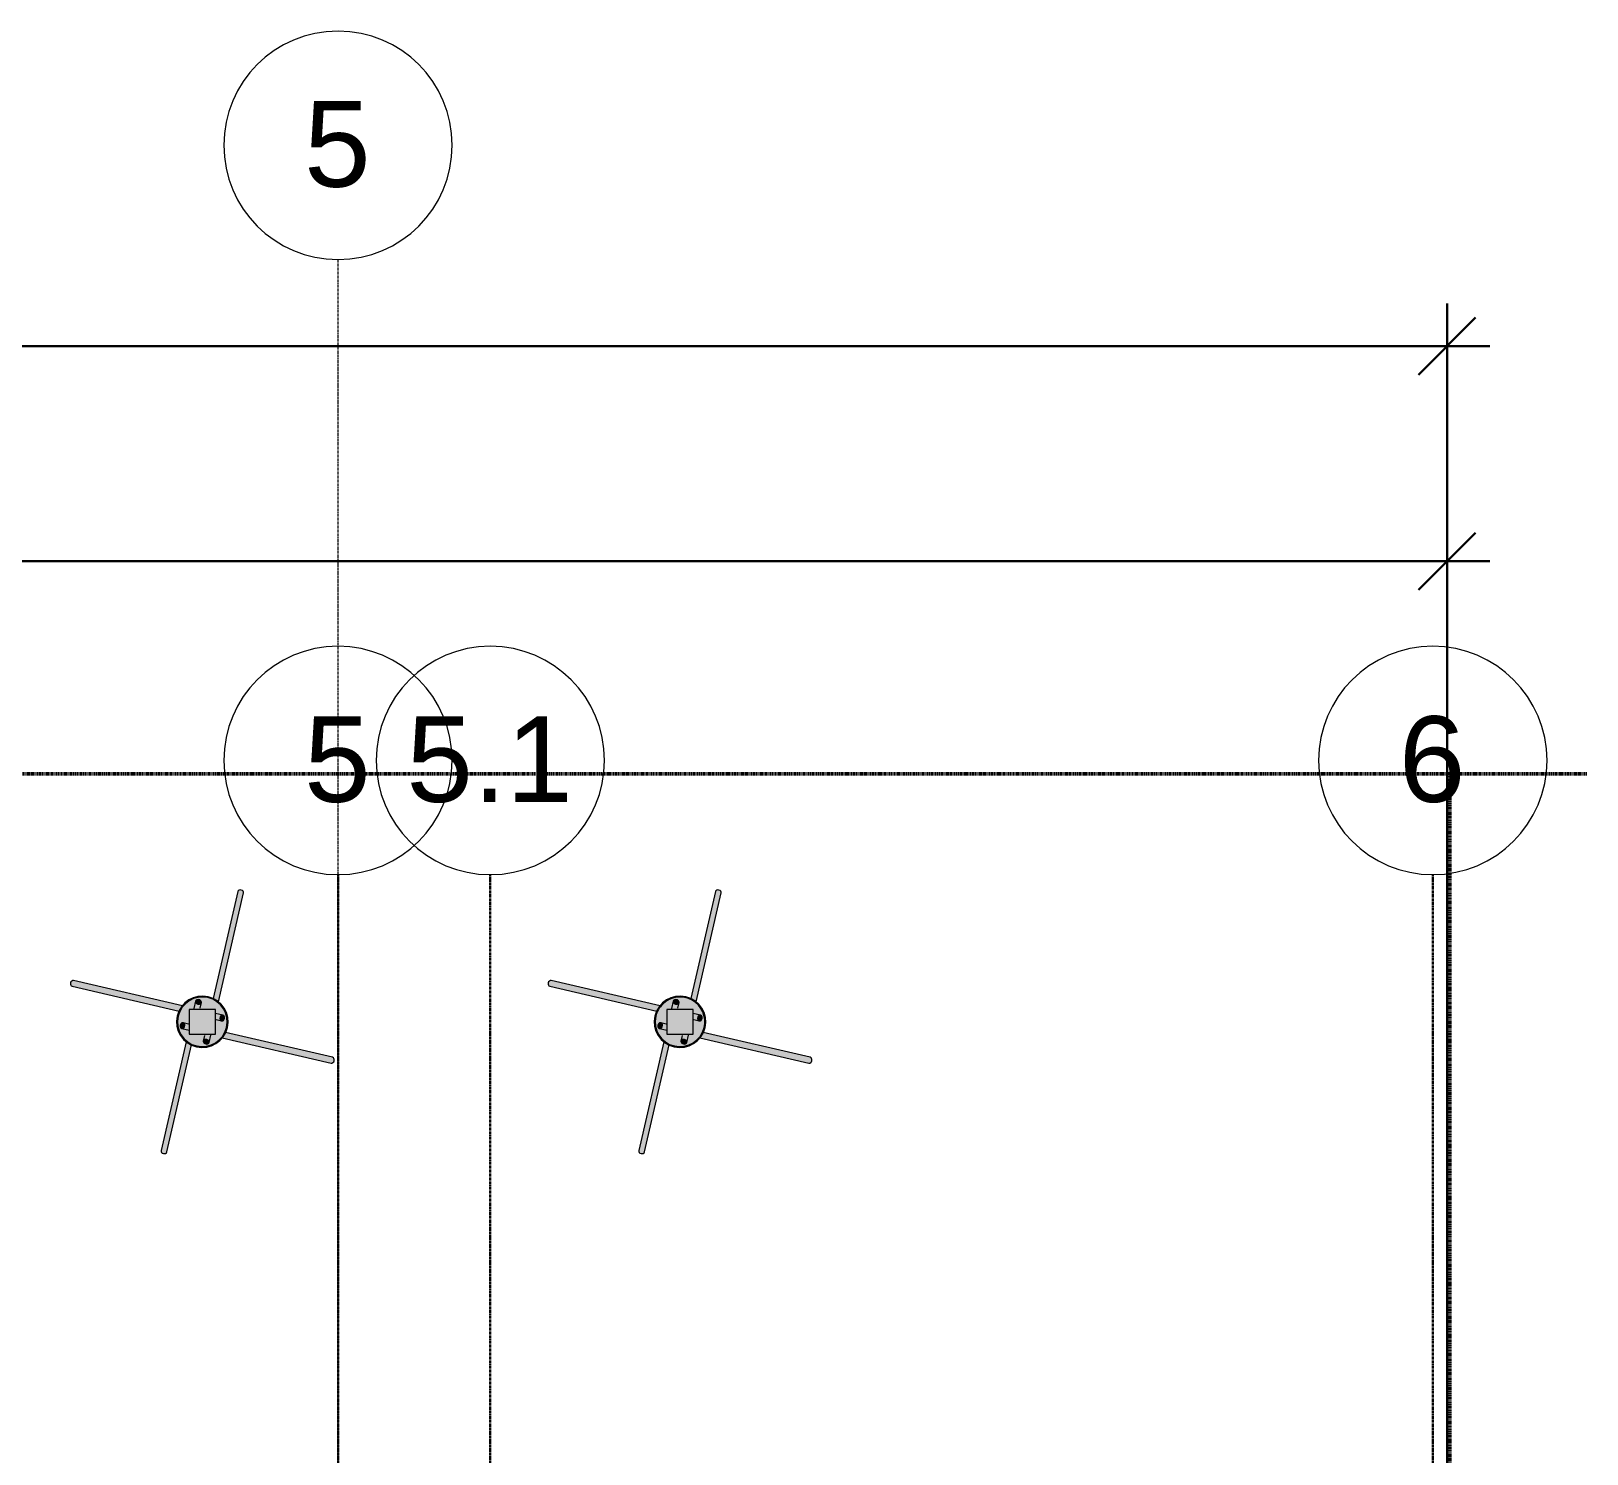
# Model space of a CAD drawing. Header units: inches. Extents: x -4218 to -1814, y 9767 to 12426.
# Drawn here: x -2237.8 to -1911, y 12125.8 to 12424.8 of the extents above; entities that cross this region are included whole.
import ezdxf

# ---------------------------------------------------------------- set-up
doc = ezdxf.new("R2010")
doc.units = ezdxf.units.IN
doc.header["$MEASUREMENT"] = 0
for name, pattern in [('Double Dash 3_8_', [1, 0.375, -0.125, 0.125, -0.125, 0.125, -0.125]), ('Grid Line 1_2_', [0.875, 0.5, -0.125, 0.125, -0.125]), ('Grid Line 1_2__2_', [0.875, 0.5, -0.125, 0.125, -0.125])]:
    doc.linetypes.add(name, pattern=pattern)
for name, color, linetype, lineweight in [('0-1', 7, 'Continuous', 5), ('0-3', 170, 'Double Dash 3_8_', 50), ('0-4', 165, 'Continuous', 5), ('0-5', 55, 'Continuous', 9), ('0-6', 155, 'Continuous', 5), ('A-ANNO-DIMS-1', 211, 'Continuous', 30), ('C-PROP-LINE-1', 170, 'Double Dash 3_8_', 50), ('S-FNDN-5', 7, 'Continuous', 9), ('S-FNDN-7', 31, 'Continuous', 9), ('S-GRID-1', 1, 'Grid Line 1_2_', 9), ('S-GRID-2', 1, 'Grid Line 1_2__2_', 30), ('S-GRID-IDEN', 1, 'Continuous', 9), ('S-GRID-IDEN-1', 147, 'Continuous', 9)]:
    doc.layers.add(name, color=color, linetype=linetype, lineweight=lineweight)
doc.styles.add('Arial', font='arial.ttf', dxfattribs={"height": 18})
doc.styles.add('Century Gothic_B', font='GOTHICB.TTF', dxfattribs={"height": 9})
doc.dimstyles.new('OD__1_16__Tol__', dxfattribs={"dimscale": 12, "dimtxt": 9.397514, "dimasz": 1, "dimexe": 0.75, "dimexo": 0.5, "dimgap": 0.125, "dimtad": 1, "dimdec": 4, "dimrnd": 0.0625, "dimzin": 3, "dimdsep": 46, "dimlunit": 4, "dimtxsty": 'Century Gothic_B', "dimblk1": 'OBLIQUE', "dimblk2": 'OBLIQUE', "dimsah": 1, "dimcen": 0.09, "dimdle": 0.75, "dimazin": 0, "dimtfac": 1, "dimtdec": 4, "dimtix": 1, "dimtmove": 0, "dimatfit": 3, "dimfxl": 1, "dimtvp": 1, "dimtfill": 1, "dimfrac": 2, "dimtolj": 1, "dimtzin": 0, "dimlwd": 30, "dimlwe": 30, "dimarcsym": 2})

# ---------------------------------------------------------------- blocks, each defined once
blk = doc.blocks.new('Family - ___-1878357-FLOOR PLAN - BASEMENT')
at = {"layer": 'C-PROP-LINE-1'}
blk.add_line((-3989.61, 12268.69), (-1910.95, 12268.69), dxfattribs=at)
blk = doc.blocks.new('Family - ___-2657144-FLOOR PLAN - BASEMENT')
at = {"layer": 'C-PROP-LINE-1'}
blk.add_line((-1939.77, 12268.69), (-1939.77, 9828.62), dxfattribs=at)
blk = doc.blocks.new('Grid - Grid Head - Circle-50561-FLOOR PLAN - BASEMENT')
at = {"layer": 'S-GRID-IDEN-1'}
for start, end in [(360, 180), (180, 360)]:
    blk.add_arc((0, 0), 0.25, start, end, dxfattribs=at)
blk = doc.blocks.new('CTR - 1st Phase - Shell_rvt-1-FLOOR PLAN - BASEMENT')
at = {"layer": 'S-GRID-1'}
blk.add_line((-2173.32, 9836.18), (-2173.32, 12376.79), dxfattribs=at)
at = {"layer": '0-3'}
for name in ['Family - ___-1878357-FLOOR PLAN - BASEMENT', 'Family - ___-2657144-FLOOR PLAN - BASEMENT']:
    blk.add_blockref(name, (0, 0), dxfattribs=at)
at = {"layer": '0-4', "xscale": 95.99999999999994, "yscale": 95.99999999999994, "zscale": 95.99999999999994}
blk.add_blockref('Grid - Grid Head - Circle-50561-FLOOR PLAN - BASEMENT', (-2173.32, 12400.79), dxfattribs=at)
at = {"layer": 'S-GRID-IDEN', "insert": (-2180.45, 12410.08), "char_height": 18, "width": 16.968, "attachment_point": 1, "style": 'Arial'}
blk.add_mtext('5', dxfattribs=at)
blk = doc.blocks.new('316600 - Special Foundations - Diamond Pier - Generic - 316600 - Special Foundations - Diamond Pier - Generic-V37-FLOOR PLAN - BASEMENT')
at = {"layer": 'S-FNDN-7'}
h = blk.add_hatch(color=256, dxfattribs=at)
h.paths.add_polyline_path([(0.2, -4.04), (0.34, -3.82), (0.6, -3.7), (0.92, -3.71), (1.09, -2.99), (0.75, -3.05), (0.48, -3.22), (0.34, -3.45), (0.23, -3.92)], flags=0)
h.paths.add_polyline_path([(2.83, 4.55), (8.18, 27.69), (7.84, 27.69), (7.6, 27.58), (7.46, 27.36), (2.28, 4.86), (2.72, 4.61)], flags=0)
h = blk.add_hatch(color=256, dxfattribs=at)
h.paths.add_polyline_path([(1.42, -4.32), (1.63, -3.32), (1.52, -3.12), (1.4, -3.04), (1.09, -2.99), (0.92, -3.71), (1.21, -3.84), (1.39, -4.07), (1.43, -4.19)], flags=0)
h.paths.add_polyline_path([(3.39, 4.19), (8.69, 27.21), (8.58, 27.45), (8.33, 27.64), (8.18, 27.69), (2.83, 4.55), (3.38, 4.2)], flags=0)
h = blk.add_hatch(color=256, dxfattribs=at)
h.paths.add_polyline_path([(3.71, 0.92), (3.84, 1.21), (4.07, 1.39), (4.32, 1.42), (3.3, 1.63), (3.18, 1.59), (3.04, 1.42), (2.99, 1.25), (3.01, 1.08), (3.69, 0.93)], flags=0)
h.paths.add_polyline_path([(-4.57, 2.84), (-4.15, 3.38), (-27.21, 8.69), (-27.45, 8.58), (-27.64, 8.33), (-27.69, 8.18), (-4.71, 2.87)], flags=0)
h = blk.add_hatch(color=256, dxfattribs=at)
h.paths.add_polyline_path([(4.04, 0.2), (3.82, 0.34), (3.7, 0.6), (3.71, 0.92), (2.99, 1.09), (3.06, 0.75), (3.22, 0.48), (3.45, 0.34), (3.95, 0.22)], flags=0)
h.paths.add_polyline_path([(-4.87, 2.26), (-4.65, 2.73), (-4.57, 2.84), (-27.69, 8.18), (-27.69, 7.84), (-27.58, 7.6), (-27.36, 7.46), (-5.08, 2.31)], flags=0)
h = blk.add_hatch(color=256, dxfattribs=at)
h.paths.add_polyline_path([(-8.18, -27.69), (-2.83, -4.55), (-3.39, -4.19), (-8.69, -27.21), (-8.58, -27.45), (-8.33, -27.64)], flags=0)
h.paths.add_polyline_path([(-1.09, 2.99), (-0.92, 3.71), (-1.21, 3.84), (-1.39, 4.07), (-1.42, 4.31), (-1.63, 3.32), (-1.52, 3.12), (-1.4, 3.04), (-1.18, 2.99)], flags=0)
h = blk.add_hatch(color=256, dxfattribs=at)
h.paths.add_polyline_path([(-8.02, -27.71), (-7.72, -27.65), (-7.51, -27.48), (-7.43, -27.21), (-2.28, -4.86), (-2.83, -4.55), (-8.18, -27.69)], flags=0)
h.paths.add_polyline_path([(-1.09, 2.99), (-0.75, 3.05), (-0.48, 3.22), (-0.34, 3.45), (-0.25, 3.92), (-0.46, 3.75), (-0.76, 3.69), (-0.92, 3.71), (-1.07, 3.05)], flags=0)
for points in [[(5.27, -1.22), (5.38, 0.43), (5.05, 1.91), (4.32, 3.24), (3.18, 4.36), (1.88, 5.06), (0.34, 5.38), (-1.18, 5.26), (-2.53, 4.78), (-3.77, 3.87), (-4.76, 2.52), (-5.23, 1.21), (-5.06, 1.21), (-4.47, 2.65), (-3.51, 3.82), (-2.44, 4.61), (-1.04, 5.11), (0.46, 5.19), (1.88, 4.86), (3.27, 4.04), (4.21, 3.07), (4.91, 1.76), (5.2, 0.3), (5.08, -1.17), (5.23, -1.21)], [(-0.76, 3.69), (-0.46, 3.75), (-0.25, 3.94), (-0.2, 4.04), (-0.25, 4.32), (-0.31, 4.41), (-0.62, 4.61), (-0.95, 4.65), (-1.18, 4.59), (-1.37, 4.43), (-1.42, 4.17), (-1.32, 3.95), (-0.96, 3.73), (-0.77, 3.69)], [(-0.46, -5.39), (1.21, -5.25), (2.53, -4.78), (3.86, -3.76), (4.76, -2.52), (5.23, -1.21), (5.06, -1.21), (4.47, -2.65), (3.51, -3.82), (2.44, -4.61), (0.92, -5.11), (-0.46, -5.19), (-1.88, -4.86), (-3.27, -4.04), (-4.21, -3.07), (-4.91, -1.76), (-5.2, -0.3), (-5.08, 1.17), (-5.27, 1.21), (-5.38, -0.43), (-5.09, -1.84), (-4.32, -3.24), (-3.18, -4.36), (-1.88, -5.06), (-0.46, -5.39)], [(-2.19, -2.62), (2.77, -2.59), (2.77, 2.62), (-2.77, 2.59), (-2.77, -2.62), (-2.22, -2.62)], [(4.16, 0.2), (4.41, 0.31), (4.51, 0.42), (4.66, 0.82), (4.64, 0.97), (4.61, 1.17), (4.43, 1.37), (4.32, 1.42), (4.02, 1.37), (3.92, 1.28), (3.75, 1.01), (3.7, 0.69), (3.81, 0.36), (3.88, 0.3), (4.1, 0.2)], [(-4.19, -1.43), (-3.95, -1.32), (-3.75, -1.03), (-3.69, -0.76), (-3.76, -0.44), (-3.97, -0.23), (-4.07, -0.21), (-4.32, -0.25), (-4.43, -0.33), (-4.61, -0.62), (-4.66, -0.87), (-4.61, -1.17), (-4.38, -1.39), (-4.21, -1.43)], [(0.87, -4.66), (1.21, -4.57), (1.39, -4.38), (1.42, -4.32), (1.38, -4.04), (1.28, -3.92), (0.96, -3.73), (0.76, -3.69), (0.46, -3.75), (0.25, -3.94), (0.2, -4.04), (0.25, -4.32), (0.42, -4.51), (0.84, -4.66)]]:
    blk.add_hatch(color=256, dxfattribs=at).paths.add_polyline_path(points, flags=0)
h = blk.add_hatch(color=256, dxfattribs=at)
h.paths.add_polyline_path([(5.08, -1.17), (5.2, 0.3), (4.91, 1.76), (4.19, 3.09), (3.07, 4.19), (1.88, 4.86), (0.34, 5.19), (-1.18, 5.06), (-2.44, 4.61), (-3.71, 3.63), (-4.57, 2.48), (-5.08, 1.17), (-2.77, 0.64), (-2.77, 2.62), (2.77, 2.62), (2.77, -0.64), (4.81, -1.11)], flags=0)
h.paths.add_polyline_path([(4.16, 0.2), (3.82, 0.25), (3.32, 0.39), (3.12, 0.6), (3.02, 0.92), (2.99, 1.25), (3.09, 1.52), (3.22, 1.61), (3.3, 1.63), (3.63, 1.58), (4.43, 1.37), (4.61, 1.17), (4.66, 0.82), (4.64, 0.71), (4.43, 0.33), (4.29, 0.23), (4.19, 0.21)], flags=0)
h.paths.add_polyline_path([(-1.09, 2.99), (-1.4, 3.04), (-1.59, 3.21), (-1.62, 3.44), (-1.58, 3.63), (-1.37, 4.43), (-1.17, 4.61), (-0.84, 4.66), (-0.55, 4.59), (-0.25, 4.31), (-0.23, 4.29), (-0.23, 3.92), (-0.39, 3.32), (-0.6, 3.12), (-0.92, 3.01), (-1.08, 2.99)], flags=0)
h = blk.add_hatch(color=256, dxfattribs=at)
h.paths.add_polyline_path([(-0.44, -5.19), (1.07, -5.09), (2.44, -4.61), (3.67, -3.69), (4.58, -2.46), (5.08, -1.17), (2.77, -0.64), (2.77, -2.62), (-2.77, -2.62), (-2.77, 0.64), (-5.08, 1.17), (-5.2, -0.3), (-4.91, -1.76), (-4.19, -3.09), (-3.07, -4.19), (-1.88, -4.86), (-0.46, -5.19)], flags=0)
h.paths.add_polyline_path([(0.87, -4.66), (0.6, -4.6), (0.34, -4.44), (0.23, -4.29), (0.23, -3.92), (0.39, -3.32), (0.6, -3.12), (0.92, -3.01), (1.25, -3), (1.52, -3.12), (1.63, -3.32), (1.58, -3.63), (1.37, -4.43), (1.17, -4.61), (0.89, -4.66)], flags=0)
h.paths.add_polyline_path([(-3.3, -1.63), (-3.63, -1.58), (-4.43, -1.37), (-4.61, -1.17), (-4.65, -0.82), (-4.59, -0.55), (-4.32, -0.25), (-4.19, -0.22), (-3.92, -0.23), (-3.32, -0.39), (-3.12, -0.6), (-3.02, -0.92), (-2.99, -1.25), (-3.09, -1.52), (-3.22, -1.61), (-3.3, -1.63)], flags=0)
h = blk.add_hatch(color=256, dxfattribs=at)
h.paths.add_polyline_path([(27.21, -8.69), (27.45, -8.58), (27.64, -8.33), (27.69, -8.18), (4.57, -2.84), (4.15, -3.38), (27.08, -8.68)], flags=0)
h.paths.add_polyline_path([(-3.3, -1.63), (-3.18, -1.59), (-3.04, -1.42), (-2.99, -1.25), (-3.01, -1.08), (-3.71, -0.92), (-3.84, -1.21), (-4.07, -1.39), (-4.32, -1.42), (-3.43, -1.63)], flags=0)
h = blk.add_hatch(color=256, dxfattribs=at)
h.paths.add_polyline_path([(27.69, -8.18), (27.69, -7.84), (27.58, -7.6), (27.36, -7.46), (4.86, -2.28), (4.65, -2.73), (4.57, -2.84), (21.69, -6.79)], flags=0)
h.paths.add_polyline_path([(-2.99, -1.09), (-3.06, -0.75), (-3.22, -0.48), (-3.45, -0.34), (-3.92, -0.25), (-3.75, -0.46), (-3.69, -0.76), (-3.71, -0.92), (-2.99, -1.09)], flags=0)
at = {"layer": 'S-FNDN-5'}
for p, q in [((7.46, 27.36), (2.26, 4.87)), ((3.39, 4.19), (8.68, 27.08)), ((-27.36, 7.46), (-4.87, 2.26)), ((-4.15, 3.38), (-27.08, 8.68)), ((-1.42, 4.32), (-1.77, 2.8)), ((-0.47, 2.87), (-0.2, 4.04)), ((2.77, 2.62), (-2.77, 2.62)), ((-2.77, 2.62), (-2.77, -2.62)), ((2.77, -2.62), (2.77, 2.62)), ((4.32, 1.42), (2.77, 1.78)), ((2.88, 0.47), (4.04, 0.2)), ((-4.32, -1.42), (-2.77, -1.78)), ((-2.88, -0.47), (-4.04, -0.2)), ((-2.77, -2.62), (2.77, -2.62)), ((0.47, -2.87), (0.2, -4.04)), ((1.42, -4.32), (1.77, -2.8)), ((27.36, -7.46), (4.87, -2.26)), ((-3.39, -4.19), (-8.68, -27.08)), ((-7.46, -27.36), (-2.26, -4.87)), ((4.15, -3.38), (27.08, -8.68))]:
    blk.add_line(p, q, dxfattribs=at)
for radius, start, end in [(5.41, 346.9807, 166.9807), (5.21, 134.2534, 166.9807), (5.21, 346.9807, 134.2267), (5.41, 166.9807, 346.9807), (5.21, 166.9807, 346.9807)]:
    blk.add_arc((0, 0), radius, start, end, dxfattribs=at)
for centre, major_axis, start_param, end_param in [((8.07, 27.22), (-0.609, 0.141), 4.712389, 6.283185), ((8.07, 27.22), (-0.609, 0.141), 3.141593, 4.712389), ((-27.22, 8.07), (0.141, 0.609), 1.570796, 3.141593), ((-27.22, 8.07), (0.141, 0.609), 0, 1.570796), ((-0.81, 4.18), (-0.609, 0.141), 4.712389, 7.853982), ((-0.81, 4.18), (-0.609, 0.141), 1.570796, 4.712389), ((4.18, 0.81), (0.141, 0.609), 1.570796, 4.712389), ((4.18, 0.81), (0.141, 0.609), 4.712389, 7.853982), ((-4.18, -0.81), (0.141, 0.609), 1.570796, 4.712389), ((-4.18, -0.81), (0.141, 0.609), 4.712389, 7.853982), ((0.81, -4.18), (-0.609, 0.141), 4.712389, 7.853982), ((0.81, -4.18), (-0.609, 0.141), 1.570796, 4.712389), ((27.22, -8.07), (0.141, 0.609), 3.141593, 4.712389), ((27.22, -8.07), (0.141, 0.609), 4.712389, 6.283185), ((-8.07, -27.22), (-0.609, 0.141), 0, 1.570796), ((-8.07, -27.22), (-0.609, 0.141), 1.570796, 3.141593)]:
    blk.add_ellipse(centre, major_axis=major_axis, ratio=0.764544, start_param=start_param, end_param=end_param, dxfattribs=at)
blk = doc.blocks.new('316600 - Special Foundations - Diamond Pier - Generic - 316600 - Special Foundations - Diamond Pier - Generic-V34-FLOOR PLAN - BASEMENT')
at = {"layer": 'S-FNDN-7'}
h = blk.add_hatch(color=256, dxfattribs=at)
h.paths.add_polyline_path([(0.2, -4.04), (0.34, -3.82), (0.6, -3.7), (0.92, -3.71), (1.09, -2.99), (0.75, -3.05), (0.48, -3.22), (0.34, -3.45), (0.23, -3.92)], flags=0)
h.paths.add_polyline_path([(2.83, 4.55), (8.18, 27.69), (7.84, 27.69), (7.6, 27.58), (7.46, 27.36), (2.28, 4.86), (2.72, 4.61)], flags=0)
h = blk.add_hatch(color=256, dxfattribs=at)
h.paths.add_polyline_path([(1.42, -4.32), (1.63, -3.32), (1.52, -3.12), (1.4, -3.04), (1.09, -2.99), (0.92, -3.71), (1.21, -3.84), (1.39, -4.07), (1.43, -4.19)], flags=0)
h.paths.add_polyline_path([(3.39, 4.19), (8.69, 27.21), (8.58, 27.45), (8.33, 27.64), (8.18, 27.69), (2.83, 4.55), (3.38, 4.2)], flags=0)
h = blk.add_hatch(color=256, dxfattribs=at)
h.paths.add_polyline_path([(3.71, 0.92), (3.84, 1.21), (4.07, 1.39), (4.32, 1.42), (3.3, 1.63), (3.18, 1.59), (3.04, 1.42), (2.99, 1.25), (3.01, 1.08), (3.69, 0.93)], flags=0)
h.paths.add_polyline_path([(-4.57, 2.84), (-4.15, 3.38), (-27.21, 8.69), (-27.45, 8.58), (-27.64, 8.33), (-27.69, 8.18), (-4.71, 2.87)], flags=0)
h = blk.add_hatch(color=256, dxfattribs=at)
h.paths.add_polyline_path([(4.04, 0.2), (3.82, 0.34), (3.7, 0.6), (3.71, 0.92), (2.99, 1.09), (3.06, 0.75), (3.22, 0.48), (3.45, 0.34), (3.95, 0.22)], flags=0)
h.paths.add_polyline_path([(-4.87, 2.26), (-4.65, 2.73), (-4.57, 2.84), (-27.69, 8.18), (-27.69, 7.84), (-27.58, 7.6), (-27.36, 7.46), (-5.06, 2.31)], flags=0)
h = blk.add_hatch(color=256, dxfattribs=at)
h.paths.add_polyline_path([(-8.18, -27.69), (-2.83, -4.55), (-3.39, -4.19), (-8.69, -27.21), (-8.58, -27.45), (-8.33, -27.64)], flags=0)
h.paths.add_polyline_path([(-1.09, 2.99), (-0.92, 3.71), (-1.21, 3.84), (-1.39, 4.07), (-1.42, 4.31), (-1.63, 3.32), (-1.52, 3.12), (-1.4, 3.04), (-1.18, 2.99)], flags=0)
h = blk.add_hatch(color=256, dxfattribs=at)
h.paths.add_polyline_path([(-8.02, -27.71), (-7.72, -27.65), (-7.51, -27.48), (-7.43, -27.21), (-2.28, -4.86), (-2.83, -4.55), (-8.18, -27.69)], flags=0)
h.paths.add_polyline_path([(-1.09, 2.99), (-0.75, 3.05), (-0.48, 3.22), (-0.34, 3.45), (-0.25, 3.92), (-0.46, 3.75), (-0.76, 3.69), (-0.92, 3.71), (-1.07, 3.05)], flags=0)
for points in [[(5.27, -1.22), (5.38, 0.43), (5.09, 1.84), (4.32, 3.24), (3.18, 4.36), (1.88, 5.06), (0.34, 5.38), (-1.1, 5.29), (-2.53, 4.78), (-3.86, 3.76), (-4.76, 2.52), (-5.23, 1.21), (-5.06, 1.21), (-4.47, 2.65), (-3.51, 3.82), (-2.44, 4.61), (-1.04, 5.11), (0.46, 5.19), (1.88, 4.86), (3.27, 4.04), (4.21, 3.07), (4.91, 1.76), (5.2, 0.3), (5.08, -1.17), (5.23, -1.21)], [(-0.76, 3.69), (-0.46, 3.75), (-0.25, 3.94), (-0.2, 4.04), (-0.25, 4.31), (-0.31, 4.41), (-0.62, 4.61), (-0.95, 4.65), (-1.17, 4.61), (-1.37, 4.43), (-1.42, 4.17), (-1.32, 3.95), (-0.96, 3.73), (-0.77, 3.69)], [(-0.46, -5.39), (1.21, -5.25), (2.53, -4.78), (3.86, -3.76), (4.76, -2.52), (5.23, -1.21), (5.06, -1.21), (4.47, -2.65), (3.51, -3.82), (2.44, -4.61), (0.92, -5.11), (-0.44, -5.19), (-1.88, -4.86), (-3.27, -4.04), (-4.21, -3.07), (-4.91, -1.76), (-5.2, -0.3), (-5.08, 1.17), (-5.27, 1.21), (-5.38, -0.43), (-5.09, -1.84), (-4.32, -3.24), (-3.18, -4.36), (-1.88, -5.06), (-0.47, -5.39)], [(1.67, -2.62), (2.77, -2.59), (2.77, 2.62), (-2.77, 2.59), (-2.77, -2.62), (1.63, -2.62)], [(4.16, 0.2), (4.41, 0.31), (4.51, 0.42), (4.66, 0.82), (4.64, 0.97), (4.61, 1.17), (4.43, 1.37), (4.32, 1.42), (4.02, 1.37), (3.92, 1.28), (3.75, 1.01), (3.7, 0.69), (3.81, 0.36), (3.88, 0.3), (4.1, 0.2)], [(-4.19, -1.43), (-3.95, -1.32), (-3.75, -1.03), (-3.69, -0.76), (-3.76, -0.44), (-3.97, -0.23), (-4.07, -0.21), (-4.32, -0.25), (-4.43, -0.33), (-4.61, -0.62), (-4.65, -0.92), (-4.61, -1.17), (-4.38, -1.39), (-4.21, -1.43)], [(0.87, -4.66), (1.21, -4.57), (1.39, -4.38), (1.42, -4.32), (1.38, -4.04), (1.28, -3.92), (0.96, -3.73), (0.76, -3.69), (0.46, -3.75), (0.25, -3.94), (0.2, -4.04), (0.25, -4.32), (0.42, -4.51), (0.84, -4.66)]]:
    blk.add_hatch(color=256, dxfattribs=at).paths.add_polyline_path(points, flags=0)
h = blk.add_hatch(color=256, dxfattribs=at)
h.paths.add_polyline_path([(5.08, -1.17), (5.2, 0.3), (4.91, 1.76), (4.19, 3.09), (3.07, 4.19), (1.88, 4.86), (0.34, 5.19), (-1.17, 5.06), (-2.44, 4.61), (-3.71, 3.63), (-4.58, 2.46), (-5.08, 1.17), (-2.77, 0.64), (-2.77, 2.62), (2.77, 2.62), (2.77, -0.64), (4.73, -1.09)], flags=0)
h.paths.add_polyline_path([(4.16, 0.2), (3.82, 0.25), (3.32, 0.39), (3.12, 0.6), (3.02, 0.92), (2.99, 1.25), (3.09, 1.52), (3.22, 1.61), (3.3, 1.63), (3.63, 1.58), (4.43, 1.37), (4.61, 1.17), (4.66, 0.82), (4.64, 0.71), (4.43, 0.33), (4.29, 0.23), (4.19, 0.21)], flags=0)
h.paths.add_polyline_path([(-1.09, 2.99), (-1.4, 3.04), (-1.59, 3.21), (-1.62, 3.44), (-1.58, 3.63), (-1.37, 4.43), (-1.17, 4.61), (-0.84, 4.66), (-0.55, 4.59), (-0.25, 4.31), (-0.23, 4.29), (-0.23, 3.92), (-0.39, 3.32), (-0.6, 3.12), (-0.92, 3.01), (-1.08, 2.99)], flags=0)
h = blk.add_hatch(color=256, dxfattribs=at)
h.paths.add_polyline_path([(-0.44, -5.19), (1.07, -5.09), (2.44, -4.61), (3.67, -3.69), (4.58, -2.46), (5.08, -1.17), (2.77, -0.64), (2.77, -2.62), (-2.77, -2.62), (-2.77, 0.64), (-5.08, 1.17), (-5.2, -0.3), (-4.91, -1.76), (-4.19, -3.09), (-3.07, -4.19), (-1.88, -4.86), (-0.85, -5.1)], flags=0)
h.paths.add_polyline_path([(0.87, -4.66), (0.6, -4.6), (0.34, -4.44), (0.23, -4.29), (0.23, -3.92), (0.39, -3.32), (0.6, -3.12), (0.92, -3.01), (1.25, -3), (1.52, -3.12), (1.63, -3.32), (1.58, -3.63), (1.37, -4.43), (1.17, -4.61), (0.89, -4.66)], flags=0)
h.paths.add_polyline_path([(-3.3, -1.63), (-3.63, -1.58), (-4.43, -1.37), (-4.61, -1.17), (-4.65, -0.82), (-4.59, -0.55), (-4.32, -0.25), (-4.19, -0.22), (-3.92, -0.23), (-3.32, -0.39), (-3.12, -0.6), (-3.02, -0.92), (-2.99, -1.25), (-3.09, -1.52), (-3.22, -1.61), (-3.3, -1.63)], flags=0)
h = blk.add_hatch(color=256, dxfattribs=at)
h.paths.add_polyline_path([(27.21, -8.69), (27.45, -8.58), (27.64, -8.33), (27.69, -8.18), (4.57, -2.84), (4.15, -3.38), (27.08, -8.68)], flags=0)
h.paths.add_polyline_path([(-3.3, -1.63), (-3.18, -1.59), (-3.04, -1.42), (-2.99, -1.25), (-3.01, -1.08), (-3.71, -0.92), (-3.84, -1.21), (-4.07, -1.39), (-4.32, -1.42), (-3.43, -1.63)], flags=0)
h = blk.add_hatch(color=256, dxfattribs=at)
h.paths.add_polyline_path([(27.69, -8.18), (27.69, -7.84), (27.58, -7.6), (27.36, -7.46), (4.86, -2.28), (4.65, -2.73), (4.57, -2.84), (8.58, -3.76)], flags=0)
h.paths.add_polyline_path([(-2.99, -1.09), (-3.06, -0.75), (-3.22, -0.48), (-3.45, -0.34), (-3.92, -0.25), (-3.75, -0.46), (-3.69, -0.76), (-3.71, -0.92), (-2.99, -1.09)], flags=0)
at = {"layer": 'S-FNDN-5'}
for p, q in [((7.46, 27.36), (2.26, 4.87)), ((3.39, 4.19), (8.68, 27.08)), ((-27.36, 7.46), (-4.87, 2.26)), ((-4.15, 3.38), (-27.08, 8.68)), ((-1.42, 4.32), (-1.77, 2.8)), ((-0.47, 2.87), (-0.2, 4.04)), ((2.77, 2.62), (-2.77, 2.62)), ((-2.77, 2.62), (-2.77, -2.62)), ((2.77, -2.62), (2.77, 2.62)), ((4.32, 1.42), (2.77, 1.78)), ((2.88, 0.47), (4.04, 0.2)), ((-4.32, -1.42), (-2.77, -1.78)), ((-2.88, -0.47), (-4.04, -0.2)), ((-2.77, -2.62), (2.77, -2.62)), ((0.47, -2.87), (0.2, -4.04)), ((1.42, -4.32), (1.77, -2.8)), ((27.36, -7.46), (4.87, -2.26)), ((-3.39, -4.19), (-8.68, -27.08)), ((-7.46, -27.36), (-2.26, -4.87)), ((4.15, -3.38), (27.08, -8.68))]:
    blk.add_line(p, q, dxfattribs=at)
for radius, start, end in [(5.41, 346.9807, 166.9807), (5.21, 346.9807, 166.9807), (5.41, 166.9807, 346.9807), (5.21, 166.9807, 346.9807)]:
    blk.add_arc((0, 0), radius, start, end, dxfattribs=at)
for centre, major_axis, start_param, end_param in [((8.07, 27.22), (-0.609, 0.141), 4.712389, 6.283185), ((8.07, 27.22), (-0.609, 0.141), 3.141593, 4.712389), ((-27.22, 8.07), (0.141, 0.609), 1.570796, 3.141593), ((-27.22, 8.07), (0.141, 0.609), 0, 1.570796), ((-0.81, 4.18), (-0.609, 0.141), 4.712389, 7.853982), ((-0.81, 4.18), (-0.609, 0.141), 1.570796, 4.712389), ((4.18, 0.81), (0.141, 0.609), 1.570796, 4.712389), ((4.18, 0.81), (0.141, 0.609), 4.712389, 7.853982), ((-4.18, -0.81), (0.141, 0.609), 1.570796, 4.712389), ((-4.18, -0.81), (0.141, 0.609), 4.712389, 7.853982), ((0.81, -4.18), (-0.609, 0.141), 4.712389, 7.853982), ((0.81, -4.18), (-0.609, 0.141), 1.570796, 4.712389), ((27.22, -8.07), (0.141, 0.609), 3.141593, 4.712389), ((27.22, -8.07), (0.141, 0.609), 4.712389, 6.283185), ((-8.07, -27.22), (-0.609, 0.141), 0, 1.570796), ((-8.07, -27.22), (-0.609, 0.141), 1.570796, 3.141593)]:
    blk.add_ellipse(centre, major_axis=major_axis, ratio=0.764544, start_param=start_param, end_param=end_param, dxfattribs=at)
blk = doc.blocks.new('Grid - Grid Head - Circle-1738874-FLOOR PLAN - BASEMENT')
at = {"layer": 'S-GRID-IDEN-1'}
for start, end in [(360, 180), (180, 360)]:
    blk.add_arc((0, 0), 0.25, start, end, dxfattribs=at)
blk = doc.blocks.new('CTR - 1st Phase - Structure_rvt-1-FLOOR PLAN - BASEMENT')
at = {"layer": 'S-GRID-2'}
for p, q in [((-2173.32, 9772.61), (-2173.32, 12247.5)), ((-2141.32, 9772.61), (-2141.32, 12247.5)), ((-1943.32, 9772.61), (-1943.32, 12247.5))]:
    blk.add_line(p, q, dxfattribs=at)
at = {"layer": '0-5'}
for name, p in [('316600 - Special Foundations - Diamond Pier - Generic - 316600 - Special Foundations - Diamond Pier - Generic-V34-FLOOR PLAN - BASEMENT', (-2201.82, 12216.57)), ('316600 - Special Foundations - Diamond Pier - Generic - 316600 - Special Foundations - Diamond Pier - Generic-V37-FLOOR PLAN - BASEMENT', (-2101.47, 12216.57))]:
    blk.add_blockref(name, p, dxfattribs=at)
at = {"layer": '0-6', "xscale": 95.99999999999994, "yscale": 95.99999999999994, "zscale": 95.99999999999994}
for p in [(-2173.32, 12271.5), (-2141.32, 12271.5), (-1943.32, 12271.5)]:
    blk.add_blockref('Grid - Grid Head - Circle-1738874-FLOOR PLAN - BASEMENT', p, dxfattribs=at)
at = {"layer": 'S-GRID-IDEN', "char_height": 18, "attachment_point": 1, "style": 'Arial'}
for s, insert, width in [('5', (-2180.45, 12280.79), 16.968), ('5.1', (-2158.96, 12280.79), 42.42), ('6', (-1950.45, 12280.79), 16.968)]:
    blk.add_mtext(s, dxfattribs=dict(at, insert=insert, width=width))
blk = doc.blocks.new('_Oblique')
at = {"color": 0, "linetype": 'ByBlock', "lineweight": -2}
blk.add_line((-0.5, -0.5), (0.5, 0.5), dxfattribs=at)
blk = doc.blocks.new('DIMBLOCK38-FLOOR PLAN - BASEMENT')
at = {"layer": 'A-ANNO-DIMS-1', "color": 0, "lineweight": 30, "transparency": 16777216}
for p, q in [((-2635.3, 12083.19), (-2635.3, 12367.57)), ((-1940.32, 12094.69), (-1940.32, 12367.57)), ((-2644.3, 12358.57), (-1931.32, 12358.57))]:
    blk.add_line(p, q, dxfattribs=at)
at = {"layer": 'Defpoints', "color": 0, "transparency": 16777216}
for p in [(-1940.32, 12358.57), (-1940.32, 12088.69), (-2635.3, 12077.19)]:
    blk.add_point(p, dxfattribs=at)
at = {"layer": 'A-ANNO-DIMS-1', "color": 0, "lineweight": 30, "transparency": 16777216, "xscale": 12, "yscale": 12, "zscale": 12, "rotation": 180}
blk.add_blockref('_Oblique', (-2635.3, 12358.57), dxfattribs=at)
at = {"layer": 'A-ANNO-DIMS-1', "color": 0, "lineweight": 30, "transparency": 16777216, "xscale": 12, "yscale": 12, "zscale": 12}
blk.add_blockref('_Oblique', (-1940.32, 12358.57), dxfattribs=at)
at = {"layer": 'A-ANNO-DIMS-1', "color": 0, "transparency": 16777216, "insert": (-2287.81, 12364.69), "char_height": 9, "attachment_point": 5, "style": 'Century Gothic_B', "bg_fill": 3, "box_fill_scale": 1.25, "bg_fill_color": 256, "bg_fill_true_color": 13158600, "bg_fill_transparency": 0}
blk.add_mtext('\\A1;57\'-11"', dxfattribs=at)
at = {"layer": 'A-ANNO-DIMS-1', "color": 0, "transparency": 16777216, "insert": (-2287.81, 12351.24), "char_height": 9, "attachment_point": 5, "style": 'Century Gothic_B', "bg_fill": 3, "box_fill_scale": 1.25, "bg_fill_color": 256, "bg_fill_true_color": 13158600, "bg_fill_transparency": 0}
blk.add_mtext('\\A1;[695.0]', dxfattribs=at)
blk = doc.blocks.new('DIMBLOCK53-FLOOR PLAN - BASEMENT')
at = {"layer": 'A-ANNO-DIMS-1', "color": 0, "lineweight": 30, "transparency": 16777216}
for p, q in [((-3832.32, 12094.69), (-3832.32, 12322.37)), ((-1940.32, 12094.69), (-1940.32, 12322.37)), ((-3841.32, 12313.37), (-1931.32, 12313.37))]:
    blk.add_line(p, q, dxfattribs=at)
at = {"layer": 'Defpoints', "color": 0, "transparency": 16777216}
for p in [(-1940.32, 12313.37), (-3832.32, 12088.69), (-1940.32, 12088.69)]:
    blk.add_point(p, dxfattribs=at)
at = {"layer": 'A-ANNO-DIMS-1', "color": 0, "lineweight": 30, "transparency": 16777216, "xscale": 12, "yscale": 12, "zscale": 12, "rotation": 180}
blk.add_blockref('_Oblique', (-3832.32, 12313.37), dxfattribs=at)
at = {"layer": 'A-ANNO-DIMS-1', "color": 0, "lineweight": 30, "transparency": 16777216, "xscale": 12, "yscale": 12, "zscale": 12}
blk.add_blockref('_Oblique', (-1940.32, 12313.37), dxfattribs=at)
at = {"layer": 'A-ANNO-DIMS-1', "color": 0, "transparency": 16777216, "insert": (-2886.32, 12319.59), "char_height": 9, "attachment_point": 5, "style": 'Century Gothic_B', "bg_fill": 3, "box_fill_scale": 1.25, "bg_fill_color": 256, "bg_fill_true_color": 13158600, "bg_fill_transparency": 0}
blk.add_mtext('\\A1;157\'-8"', dxfattribs=at)
at = {"layer": 'A-ANNO-DIMS-1', "color": 0, "transparency": 16777216, "insert": (-2886.32, 12306.03), "char_height": 9, "attachment_point": 5, "style": 'Century Gothic_B', "bg_fill": 3, "box_fill_scale": 1.25, "bg_fill_color": 256, "bg_fill_true_color": 13158600, "bg_fill_transparency": 0}
blk.add_mtext('\\A1;[1892.0]', dxfattribs=at)

msp = doc.modelspace()

# ---------------------------------------------------------------- block references
at = {"layer": '0-1'}
for name in ['CTR - 1st Phase - Shell_rvt-1-FLOOR PLAN - BASEMENT', 'CTR - 1st Phase - Structure_rvt-1-FLOOR PLAN - BASEMENT']:
    msp.add_blockref(name, (0, 0), dxfattribs=at)

# ---------------------------------------------------------------- next in the draw order: dimensions: what is measured, and where the dimension line sits
at = {"layer": 'A-ANNO-DIMS-1'}
dim = msp.add_linear_dim(base=(-1940.32374, 12358.57367), p1=(-2635.29874, 12077.1894), p2=(-1940.32374, 12088.6894), dimstyle='OD__1_16__Tol__', override={"dimpost": '<>\\X', "dimfxl": 695.070141}, dxfattribs=at)
dim.commit()
dim.dimension.update_dxf_attribs({"geometry": 'DIMBLOCK38-FLOOR PLAN - BASEMENT', "text_midpoint": (-2287.81124, 12358.57367)})

# ---------------------------------------------------------------- next in the draw order: dimensions: what is measured, and where the dimension line sits
dim = msp.add_linear_dim(base=(-1940.32374, 12313.36512), p1=(-3832.32374, 12088.6894), p2=(-1940.32374, 12088.6894), dimstyle='OD__1_16__Tol__', override={"dimpost": '<>\\X', "dimfxl": 1892}, dxfattribs=at)
dim.commit()
dim.dimension.update_dxf_attribs({"geometry": 'DIMBLOCK53-FLOOR PLAN - BASEMENT', "text_midpoint": (-2886.32374, 12313.36512)})

doc.saveas('drawing.dxf')
